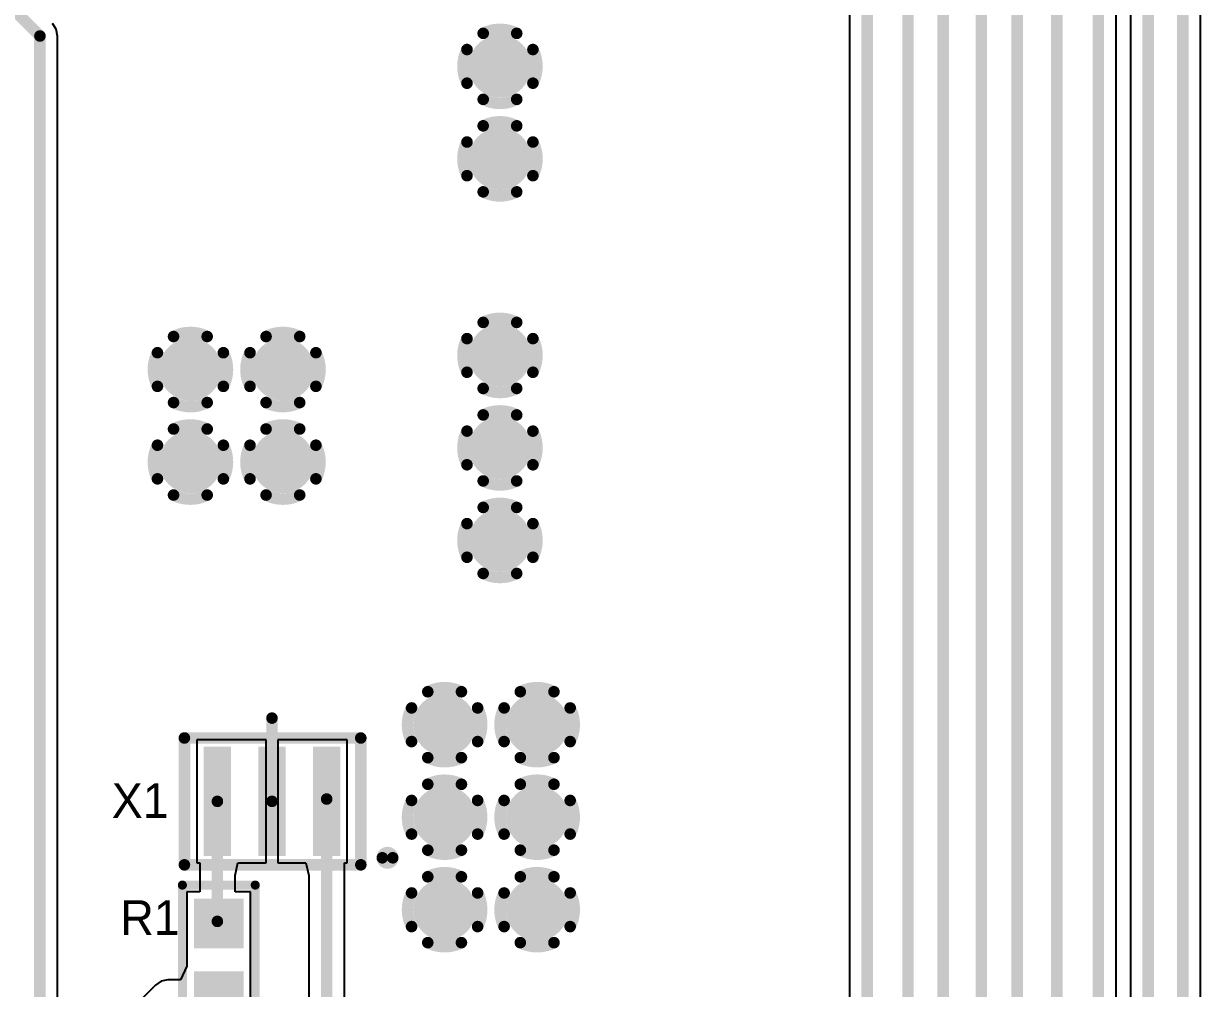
# Model space of a CAD drawing. Header units: millimetres. Extents: x 6.83 to 16.18, y 4.59 to 12.3.
# Drawn here: x 13.684 to 14.702, y 7.063 to 7.898 of the extents above; entities that cross this region are included whole.
import ezdxf

# ---------------------------------------------------------------- set-up
doc = ezdxf.new("R2010")
doc.units = ezdxf.units.MM
doc.header["$MEASUREMENT"] = 0
for name, color, linetype in [('BottomLayer', 5, 'Continuous'), ('BottomSolder', 6, 'Continuous'), ('InternalPlane1', 76, 'Continuous'), ('InternalPlane2', 16, 'Continuous'), ('MultiLayer', 9, 'Continuous'), ('TopLayer', 1, 'Continuous'), ('TopOverlay', 2, 'Continuous'), ('TopPaste', 8, 'Continuous'), ('TopSolder', 216, 'Continuous'), ('ViaHoleLayer', 16, 'Continuous')]:
    doc.layers.add(name, color=color, linetype=linetype)

# ---------------------------------------------------------------- blocks, each defined once
blk = doc.blocks.new('0603_119')
at = {"layer": 'TopLayer'}
for points in [[(0.0218, -0.0473), (0.0218, -0.0123), (-0.0132, -0.0473), (-0.0132, -0.0123)], [(0.0218, -0.1103), (0.0218, -0.0753), (-0.0132, -0.1103), (-0.0132, -0.0753)]]:
    blk.add_solid(points, dxfattribs=at)
at = {"layer": 'TopOverlay', "const_width": 0.00787}
for points in [[(-0.0272, 0.0039), (-0.0272, -0.126)], [(0.0357, 0.0039), (-0.0272, 0.0039)], [(0.0357, 0.0039), (0.0357, -0.126)], [(0.0357, -0.126), (-0.0272, -0.126)]]:
    blk.add_lwpolyline(points, dxfattribs=at)
at = {"layer": 'TopOverlay', "const_width": 0.00394}
for points in [[(-0.0292, 0.0039, 1), (-0.0253, 0.0039, 1)], [(-0.0292, 0.0039, 1), (-0.0253, 0.0039, 1)], [(0.0338, 0.0039, 1), (0.0377, 0.0039, 1)], [(0.0338, 0.0039, 1), (0.0377, 0.0039, 1)], [(-0.0292, -0.126, 1), (-0.0253, -0.126, 1)], [(-0.0292, -0.126, 1), (-0.0253, -0.126, 1)], [(0.0338, -0.126, 1), (0.0377, -0.126, 1)], [(0.0338, -0.126, 1), (0.0377, -0.126, 1)]]:
    blk.add_lwpolyline(points, format="xyb", close=True, dxfattribs=at)
at = {"layer": 'TopPaste'}
for points in [[(0.0218, -0.0473), (0.0218, -0.0123), (-0.0132, -0.0473), (-0.0132, -0.0123)], [(0.0218, -0.1103), (0.0218, -0.0753), (-0.0132, -0.1103), (-0.0132, -0.0753)]]:
    blk.add_solid(points, dxfattribs=at)
at = {"layer": 'TopSolder'}
for points in [[(0.0258, -0.0513), (0.0258, -0.0083), (-0.0172, -0.0513), (-0.0172, -0.0083)], [(0.0258, -0.1143), (0.0258, -0.0713), (-0.0172, -0.1143), (-0.0172, -0.0713)]]:
    blk.add_solid(points, dxfattribs=at)
blk = doc.blocks.new('8M___XTAL_130')
at = {"layer": 'TopLayer'}
for points in [[(-0.0079, -0.0433), (0.0079, -0.0433), (-0.0079, 0.0433), (0.0079, 0.0433)], [(0.0394, -0.0433), (0.0551, -0.0433), (0.0394, 0.0433), (0.0551, 0.0433)], [(0.0866, -0.0433), (0.1024, -0.0433), (0.0866, 0.0433), (0.1024, 0.0433)]]:
    blk.add_solid(points, dxfattribs=at)
at = {"layer": 'TopOverlay'}
for points, const_width in [([(-0.0481, 0.0488, 1), (-0.0571, 0.0488, 1)], 0.01), ([(-0.0596, 0.0488, 1), (-0.0546, 0.0488, 1)], 0.005), ([(-0.0506, 0.0488, 1), (-0.0456, 0.0488, 1)], 0.005), ([(-0.032, 0.0549, 1), (-0.027, 0.0549, 1)], 0.005), ([(-0.032, 0.0549, 1), (-0.027, 0.0549, 1)], 0.005), ([(0.1205, 0.0549, 1), (0.1255, 0.0549, 1)], 0.005), ([(0.1205, 0.0549, 1), (0.1255, 0.0549, 1)], 0.005), ([(-0.032, -0.0548, 1), (-0.027, -0.0548, 1)], 0.005), ([(-0.032, -0.0548, 1), (-0.027, -0.0548, 1)], 0.005), ([(0.1205, -0.0548, 1), (0.1255, -0.0548, 1)], 0.005), ([(0.1205, -0.0548, 1), (0.1255, -0.0548, 1)], 0.005)]:
    blk.add_lwpolyline(points, format="xyb", close=True, dxfattribs=dict(at, const_width=const_width))
at = {"layer": 'TopOverlay', "const_width": 0.01}
for points in [[(0.123, 0.0549), (-0.0295, 0.0549)], [(-0.0295, 0.0549), (-0.0295, -0.0548)], [(0.123, 0.0549), (0.123, -0.0548)], [(0.123, -0.0548), (-0.0295, -0.0548)]]:
    blk.add_lwpolyline(points, dxfattribs=at)
at = {"layer": 'TopPaste'}
for points in [[(-0.0079, -0.0433), (0.0079, -0.0433), (-0.0079, 0.0433), (0.0079, 0.0433)], [(0.0394, -0.0433), (0.0551, -0.0433), (0.0394, 0.0433), (0.0551, 0.0433)], [(0.0866, -0.0433), (0.1024, -0.0433), (0.0866, 0.0433), (0.1024, 0.0433)]]:
    blk.add_solid(points, dxfattribs=at)
at = {"layer": 'TopSolder'}
for points in [[(-0.0119, -0.0473), (0.0119, -0.0473), (-0.0119, 0.0473), (0.0119, 0.0473)], [(0.0354, -0.0473), (0.0591, -0.0473), (0.0354, 0.0473), (0.0591, 0.0473)], [(0.0826, -0.0473), (0.1064, -0.0473), (0.0826, 0.0473), (0.1064, 0.0473)]]:
    blk.add_solid(points, dxfattribs=at)

msp = doc.modelspace()

# ---------------------------------------------------------------- linework, layer by layer
at = {"layer": 'BottomLayer', "const_width": 0.015}
for points in [[(14.0887, 7.8609, 1), (14.1037, 7.8609, 1)], [(14.0887, 7.7809, 1), (14.1037, 7.7809, 1)], [(14.0887, 7.6109, 1), (14.1037, 7.6109, 1)], [(13.8211, 7.5987, 1), (13.8361, 7.5987, 1)], [(13.9011, 7.5987, 1), (13.9161, 7.5987, 1)], [(14.0887, 7.5309, 1), (14.1037, 7.5309, 1)], [(13.8211, 7.5187, 1), (13.8361, 7.5187, 1)], [(13.9011, 7.5187, 1), (13.9161, 7.5187, 1)], [(14.0887, 7.4509, 1), (14.1037, 7.4509, 1)], [(14.0409, 7.2915, 1), (14.0559, 7.2915, 1)], [(14.1209, 7.2915, 1), (14.1359, 7.2915, 1)], [(14.0409, 7.2115, 1), (14.0559, 7.2115, 1)], [(14.1209, 7.2115, 1), (14.1359, 7.2115, 1)], [(14.0409, 7.1315, 1), (14.0559, 7.1315, 1)], [(14.1209, 7.1315, 1), (14.1359, 7.1315, 1)]]:
    msp.add_lwpolyline(points, format="xyb", close=True, dxfattribs=at)
at = {"layer": 'BottomSolder', "const_width": 0.019}
for points in [[(14.0867, 7.8609, 1), (14.1057, 7.8609, 1)], [(14.0867, 7.7809, 1), (14.1057, 7.7809, 1)], [(14.0867, 7.6109, 1), (14.1057, 7.6109, 1)], [(13.8191, 7.5987, 1), (13.8381, 7.5987, 1)], [(13.8991, 7.5987, 1), (13.9181, 7.5987, 1)], [(14.0867, 7.5309, 1), (14.1057, 7.5309, 1)], [(13.8191, 7.5187, 1), (13.8381, 7.5187, 1)], [(13.8991, 7.5187, 1), (13.9181, 7.5187, 1)], [(14.0867, 7.4509, 1), (14.1057, 7.4509, 1)], [(14.0389, 7.2915, 1), (14.0579, 7.2915, 1)], [(14.1189, 7.2915, 1), (14.1379, 7.2915, 1)], [(14.0389, 7.2115, 1), (14.0579, 7.2115, 1)], [(14.1189, 7.2115, 1), (14.1379, 7.2115, 1)], [(14.0389, 7.1315, 1), (14.0579, 7.1315, 1)], [(14.1189, 7.1315, 1), (14.1379, 7.1315, 1)]]:
    msp.add_lwpolyline(points, format="xyb", close=True, dxfattribs=at)
at = {"layer": 'InternalPlane1', "const_width": 0.01}
for points in [[(14.0817, 7.8894, -0.240079), (14.1107, 7.8894)], [(14.0677, 7.8463, -0.240079), (14.0677, 7.8754)], [(14.1247, 7.8754, -0.240079), (14.1247, 7.8463)], [(14.1107, 7.8323, -0.240079), (14.0817, 7.8323)], [(14.0817, 7.8094, -0.240079), (14.1107, 7.8094)], [(14.0677, 7.7663, -0.240079), (14.0677, 7.7954)], [(14.1247, 7.7954, -0.240079), (14.1247, 7.7663)], [(14.1107, 7.7523, -0.240079), (14.0817, 7.7523)], [(14.0817, 7.6394, -0.240079), (14.1107, 7.6394)], [(13.814, 7.6272, -0.240079), (13.8431, 7.6272)], [(13.894, 7.6272, -0.240079), (13.9231, 7.6272)], [(14.0677, 7.5963, -0.240079), (14.0677, 7.6254)], [(14.1247, 7.6254, -0.240079), (14.1247, 7.5963)], [(13.8001, 7.5841, -0.240079), (13.8001, 7.6132)], [(13.8571, 7.6132, -0.240079), (13.8571, 7.5841)], [(13.8801, 7.5841, -0.240079), (13.8801, 7.6132)], [(13.9371, 7.6132, -0.240079), (13.9371, 7.5841)], [(14.1107, 7.5823, -0.240079), (14.0817, 7.5823)], [(13.8431, 7.5701, -0.240079), (13.814, 7.5701)], [(13.9231, 7.5701, -0.240079), (13.894, 7.5701)], [(14.0817, 7.5594, -0.240079), (14.1107, 7.5594)], [(13.814, 7.5472, -0.240079), (13.8431, 7.5472)], [(13.894, 7.5472, -0.240079), (13.9231, 7.5472)], [(14.0677, 7.5163, -0.240079), (14.0677, 7.5454)], [(14.1247, 7.5454, -0.240079), (14.1247, 7.5163)], [(13.8001, 7.5041, -0.240079), (13.8001, 7.5332)], [(13.8571, 7.5332, -0.240079), (13.8571, 7.5041)], [(13.8801, 7.5041, -0.240079), (13.8801, 7.5332)], [(13.9371, 7.5332, -0.240079), (13.9371, 7.5041)], [(14.1107, 7.5023, -0.240079), (14.0817, 7.5023)], [(13.8431, 7.4901, -0.240079), (13.814, 7.4901)], [(13.9231, 7.4901, -0.240079), (13.894, 7.4901)], [(14.0817, 7.4794, -0.240079), (14.1107, 7.4794)], [(14.0677, 7.4363, -0.240079), (14.0677, 7.4654)], [(14.1247, 7.4654, -0.240079), (14.1247, 7.4363)], [(14.1107, 7.4223, -0.240079), (14.0817, 7.4223)], [(14.0338, 7.32, -0.240079), (14.0629, 7.32)], [(14.1138, 7.32, -0.240079), (14.1429, 7.32)], [(14.0198, 7.2769, -0.240079), (14.0198, 7.306)], [(14.0769, 7.306, -0.240079), (14.0769, 7.2769)], [(14.0998, 7.2769, -0.240079), (14.0998, 7.306)], [(14.1569, 7.306, -0.240079), (14.1569, 7.2769)], [(14.0629, 7.263, -0.240079), (14.0338, 7.263)], [(14.1429, 7.263, -0.240079), (14.1138, 7.263)], [(14.0338, 7.24, -0.240079), (14.0629, 7.24)], [(14.1138, 7.24, -0.240079), (14.1429, 7.24)], [(14.0198, 7.1969, -0.240079), (14.0198, 7.226)], [(14.0769, 7.226, -0.240079), (14.0769, 7.1969)], [(14.0998, 7.1969, -0.240079), (14.0998, 7.226)], [(14.1569, 7.226, -0.240079), (14.1569, 7.1969)], [(14.0629, 7.183, -0.240079), (14.0338, 7.183)], [(14.1429, 7.183, -0.240079), (14.1138, 7.183)], [(14.0338, 7.16, -0.240079), (14.0629, 7.16)], [(14.1138, 7.16, -0.240079), (14.1429, 7.16)], [(14.0198, 7.1169, -0.240079), (14.0198, 7.146)], [(14.0769, 7.146, -0.240079), (14.0769, 7.1169)], [(14.0998, 7.1169, -0.240079), (14.0998, 7.146)], [(14.1569, 7.146, -0.240079), (14.1569, 7.1169)], [(14.0629, 7.103, -0.240079), (14.0338, 7.103)], [(14.1429, 7.103, -0.240079), (14.1138, 7.103)]]:
    msp.add_lwpolyline(points, format="xyb", dxfattribs=at)
at = {"layer": 'InternalPlane1', "const_width": 0.005}
for points in [[(14.0792, 7.8894, 1), (14.0842, 7.8894, 1)], [(14.1082, 7.8894, 1), (14.1132, 7.8894, 1)], [(14.0652, 7.8754, 1), (14.0702, 7.8754, 1)], [(14.1222, 7.8754, 1), (14.1272, 7.8754, 1)], [(14.0652, 7.8463, 1), (14.0702, 7.8463, 1)], [(14.1222, 7.8463, 1), (14.1272, 7.8463, 1)], [(14.0792, 7.8323, 1), (14.0842, 7.8323, 1)], [(14.1082, 7.8323, 1), (14.1132, 7.8323, 1)], [(14.0792, 7.8094, 1), (14.0842, 7.8094, 1)], [(14.1082, 7.8094, 1), (14.1132, 7.8094, 1)], [(14.0652, 7.7954, 1), (14.0702, 7.7954, 1)], [(14.1222, 7.7954, 1), (14.1272, 7.7954, 1)], [(14.0652, 7.7663, 1), (14.0702, 7.7663, 1)], [(14.1222, 7.7663, 1), (14.1272, 7.7663, 1)], [(14.0792, 7.7523, 1), (14.0842, 7.7523, 1)], [(14.1082, 7.7523, 1), (14.1132, 7.7523, 1)], [(14.0792, 7.6394, 1), (14.0842, 7.6394, 1)], [(14.1082, 7.6394, 1), (14.1132, 7.6394, 1)], [(13.8115, 7.6272, 1), (13.8165, 7.6272, 1)], [(13.8406, 7.6272, 1), (13.8456, 7.6272, 1)], [(13.8915, 7.6272, 1), (13.8965, 7.6272, 1)], [(13.9206, 7.6272, 1), (13.9256, 7.6272, 1)], [(14.0652, 7.6254, 1), (14.0702, 7.6254, 1)], [(14.1222, 7.6254, 1), (14.1272, 7.6254, 1)], [(13.7976, 7.6132, 1), (13.8026, 7.6132, 1)], [(13.8546, 7.6132, 1), (13.8596, 7.6132, 1)], [(13.8776, 7.6132, 1), (13.8826, 7.6132, 1)], [(13.9346, 7.6132, 1), (13.9396, 7.6132, 1)], [(14.0652, 7.5963, 1), (14.0702, 7.5963, 1)], [(14.1222, 7.5963, 1), (14.1272, 7.5963, 1)], [(13.7976, 7.5841, 1), (13.8026, 7.5841, 1)], [(13.8546, 7.5841, 1), (13.8596, 7.5841, 1)], [(13.8776, 7.5841, 1), (13.8826, 7.5841, 1)], [(13.9346, 7.5841, 1), (13.9396, 7.5841, 1)], [(14.0792, 7.5823, 1), (14.0842, 7.5823, 1)], [(14.1082, 7.5823, 1), (14.1132, 7.5823, 1)], [(13.8115, 7.5701, 1), (13.8165, 7.5701, 1)], [(13.8406, 7.5701, 1), (13.8456, 7.5701, 1)], [(13.8915, 7.5701, 1), (13.8965, 7.5701, 1)], [(13.9206, 7.5701, 1), (13.9256, 7.5701, 1)], [(14.0792, 7.5594, 1), (14.0842, 7.5594, 1)], [(14.1082, 7.5594, 1), (14.1132, 7.5594, 1)], [(13.8115, 7.5472, 1), (13.8165, 7.5472, 1)], [(13.8406, 7.5472, 1), (13.8456, 7.5472, 1)], [(13.8915, 7.5472, 1), (13.8965, 7.5472, 1)], [(13.9206, 7.5472, 1), (13.9256, 7.5472, 1)], [(14.0652, 7.5454, 1), (14.0702, 7.5454, 1)], [(14.1222, 7.5454, 1), (14.1272, 7.5454, 1)], [(13.7976, 7.5332, 1), (13.8026, 7.5332, 1)], [(13.8546, 7.5332, 1), (13.8596, 7.5332, 1)], [(13.8776, 7.5332, 1), (13.8826, 7.5332, 1)], [(13.9346, 7.5332, 1), (13.9396, 7.5332, 1)], [(14.0652, 7.5163, 1), (14.0702, 7.5163, 1)], [(14.1222, 7.5163, 1), (14.1272, 7.5163, 1)], [(13.7976, 7.5041, 1), (13.8026, 7.5041, 1)], [(13.8546, 7.5041, 1), (13.8596, 7.5041, 1)], [(13.8776, 7.5041, 1), (13.8826, 7.5041, 1)], [(13.9346, 7.5041, 1), (13.9396, 7.5041, 1)], [(14.0792, 7.5023, 1), (14.0842, 7.5023, 1)], [(14.1082, 7.5023, 1), (14.1132, 7.5023, 1)], [(13.8115, 7.4901, 1), (13.8165, 7.4901, 1)], [(13.8406, 7.4901, 1), (13.8456, 7.4901, 1)], [(13.8915, 7.4901, 1), (13.8965, 7.4901, 1)], [(13.9206, 7.4901, 1), (13.9256, 7.4901, 1)], [(14.0792, 7.4794, 1), (14.0842, 7.4794, 1)], [(14.1082, 7.4794, 1), (14.1132, 7.4794, 1)], [(14.0652, 7.4654, 1), (14.0702, 7.4654, 1)], [(14.1222, 7.4654, 1), (14.1272, 7.4654, 1)], [(14.0652, 7.4363, 1), (14.0702, 7.4363, 1)], [(14.1222, 7.4363, 1), (14.1272, 7.4363, 1)], [(14.0792, 7.4223, 1), (14.0842, 7.4223, 1)], [(14.1082, 7.4223, 1), (14.1132, 7.4223, 1)], [(14.0313, 7.32, 1), (14.0363, 7.32, 1)], [(14.0604, 7.32, 1), (14.0654, 7.32, 1)], [(14.1113, 7.32, 1), (14.1163, 7.32, 1)], [(14.1404, 7.32, 1), (14.1454, 7.32, 1)], [(14.0173, 7.306, 1), (14.0223, 7.306, 1)], [(14.0744, 7.306, 1), (14.0794, 7.306, 1)], [(14.0973, 7.306, 1), (14.1023, 7.306, 1)], [(14.1544, 7.306, 1), (14.1594, 7.306, 1)], [(14.0173, 7.2769, 1), (14.0223, 7.2769, 1)], [(14.0744, 7.2769, 1), (14.0794, 7.2769, 1)], [(14.0973, 7.2769, 1), (14.1023, 7.2769, 1)], [(14.1544, 7.2769, 1), (14.1594, 7.2769, 1)], [(14.0313, 7.263, 1), (14.0363, 7.263, 1)], [(14.0604, 7.263, 1), (14.0654, 7.263, 1)], [(14.1113, 7.263, 1), (14.1163, 7.263, 1)], [(14.1404, 7.263, 1), (14.1454, 7.263, 1)], [(14.0313, 7.24, 1), (14.0363, 7.24, 1)], [(14.0604, 7.24, 1), (14.0654, 7.24, 1)], [(14.1113, 7.24, 1), (14.1163, 7.24, 1)], [(14.1404, 7.24, 1), (14.1454, 7.24, 1)], [(14.0173, 7.226, 1), (14.0223, 7.226, 1)], [(14.0744, 7.226, 1), (14.0794, 7.226, 1)], [(14.0973, 7.226, 1), (14.1023, 7.226, 1)], [(14.1544, 7.226, 1), (14.1594, 7.226, 1)], [(14.0173, 7.1969, 1), (14.0223, 7.1969, 1)], [(14.0744, 7.1969, 1), (14.0794, 7.1969, 1)], [(14.0973, 7.1969, 1), (14.1023, 7.1969, 1)], [(14.1544, 7.1969, 1), (14.1594, 7.1969, 1)], [(14.0313, 7.183, 1), (14.0363, 7.183, 1)], [(14.0604, 7.183, 1), (14.0654, 7.183, 1)], [(14.1113, 7.183, 1), (14.1163, 7.183, 1)], [(14.1404, 7.183, 1), (14.1454, 7.183, 1)], [(14.0313, 7.16, 1), (14.0363, 7.16, 1)], [(14.0604, 7.16, 1), (14.0654, 7.16, 1)], [(14.1113, 7.16, 1), (14.1163, 7.16, 1)], [(14.1404, 7.16, 1), (14.1454, 7.16, 1)], [(14.0173, 7.146, 1), (14.0223, 7.146, 1)], [(14.0744, 7.146, 1), (14.0794, 7.146, 1)], [(14.0973, 7.146, 1), (14.1023, 7.146, 1)], [(14.1544, 7.146, 1), (14.1594, 7.146, 1)], [(14.0173, 7.1169, 1), (14.0223, 7.1169, 1)], [(14.0744, 7.1169, 1), (14.0794, 7.1169, 1)], [(14.0973, 7.1169, 1), (14.1023, 7.1169, 1)], [(14.1544, 7.1169, 1), (14.1594, 7.1169, 1)], [(14.0313, 7.103, 1), (14.0363, 7.103, 1)], [(14.0604, 7.103, 1), (14.0654, 7.103, 1)], [(14.1113, 7.103, 1), (14.1163, 7.103, 1)], [(14.1404, 7.103, 1), (14.1454, 7.103, 1)]]:
    msp.add_lwpolyline(points, format="xyb", close=True, dxfattribs=at)
at = {"layer": 'InternalPlane2', "const_width": 0.027}
for points in [[(14.0827, 7.8609, 1), (14.1097, 7.8609, 1)], [(14.0827, 7.7809, 1), (14.1097, 7.7809, 1)], [(14.0827, 7.6109, 1), (14.1097, 7.6109, 1)], [(13.8151, 7.5987, 1), (13.8421, 7.5987, 1)], [(13.8951, 7.5987, 1), (13.9221, 7.5987, 1)], [(14.0827, 7.5309, 1), (14.1097, 7.5309, 1)], [(13.8151, 7.5187, 1), (13.8421, 7.5187, 1)], [(13.8951, 7.5187, 1), (13.9221, 7.5187, 1)], [(14.0827, 7.4509, 1), (14.1097, 7.4509, 1)], [(14.0349, 7.2915, 1), (14.0619, 7.2915, 1)], [(14.1149, 7.2915, 1), (14.1419, 7.2915, 1)], [(14.0349, 7.2115, 1), (14.0619, 7.2115, 1)], [(14.1149, 7.2115, 1), (14.1419, 7.2115, 1)], [(14.0349, 7.1315, 1), (14.0619, 7.1315, 1)], [(14.1149, 7.1315, 1), (14.1419, 7.1315, 1)]]:
    msp.add_lwpolyline(points, format="xyb", close=True, dxfattribs=at)
at = {"layer": 'MultiLayer', "const_width": 0.015}
for points in [[(14.0887, 7.8609, 1), (14.1037, 7.8609, 1)], [(14.0887, 7.7809, 1), (14.1037, 7.7809, 1)], [(14.0887, 7.6109, 1), (14.1037, 7.6109, 1)], [(13.8211, 7.5987, 1), (13.8361, 7.5987, 1)], [(13.9011, 7.5987, 1), (13.9161, 7.5987, 1)], [(14.0887, 7.5309, 1), (14.1037, 7.5309, 1)], [(13.8211, 7.5187, 1), (13.8361, 7.5187, 1)], [(13.9011, 7.5187, 1), (13.9161, 7.5187, 1)], [(14.0887, 7.4509, 1), (14.1037, 7.4509, 1)], [(14.0409, 7.2915, 1), (14.0559, 7.2915, 1)], [(14.1209, 7.2915, 1), (14.1359, 7.2915, 1)], [(14.0409, 7.2115, 1), (14.0559, 7.2115, 1)], [(14.1209, 7.2115, 1), (14.1359, 7.2115, 1)], [(14.0409, 7.1315, 1), (14.0559, 7.1315, 1)], [(14.1209, 7.1315, 1), (14.1359, 7.1315, 1)]]:
    msp.add_lwpolyline(points, format="xyb", close=True, dxfattribs=at)
at = {"layer": 'TopLayer'}
for p, q in [((14.6288, 6.5339), (14.6288, 9.4051)), ((14.6413, 8.244), (14.6413, 6.5281)), ((14.7018, 6.4949), (14.7018, 8.1836)), ((14.3984, 7.9712), (14.3984, 6.7155)), ((13.7126, 7.893), (13.7093, 7.8979)), ((13.7137, 7.8871), (13.7126, 7.893)), ((13.7137, 6.9959), (13.7137, 7.8871)), ((13.8694, 7.2785), (13.834, 7.2785)), ((13.834, 7.2785), (13.834, 7.1719)), ((13.8697, 7.2785), (13.8694, 7.2785)), ((13.8812, 7.2785), (13.8697, 7.2785)), ((13.8816, 7.2785), (13.8812, 7.2785)), ((13.8941, 7.2785), (13.8816, 7.2785)), ((13.8941, 7.2252), (13.8941, 7.2785)), ((13.9167, 7.2785), (13.9041, 7.2785)), ((13.9041, 7.2785), (13.9041, 7.2252)), ((13.917, 7.2785), (13.9167, 7.2785)), ((13.9285, 7.2785), (13.917, 7.2785)), ((13.9288, 7.2785), (13.9285, 7.2785)), ((13.9642, 7.2785), (13.9288, 7.2785)), ((13.9642, 7.1719), (13.9642, 7.2785)), ((13.8941, 7.1719), (13.8941, 7.2252)), ((13.9041, 7.2252), (13.9041, 7.1719)), ((13.834, 7.1719), (13.8366, 7.1719)), ((13.8366, 7.1719), (13.8366, 7.1471)), ((13.8672, 7.161), (13.8697, 7.1719)), ((13.8697, 7.1719), (13.8812, 7.1719)), ((13.8812, 7.1719), (13.8816, 7.1719)), ((13.8816, 7.1719), (13.8941, 7.1719)), ((13.9041, 7.1719), (13.9167, 7.1719)), ((13.9167, 7.1719), (13.917, 7.1719)), ((13.917, 7.1719), (13.9285, 7.1719)), ((13.9285, 7.1719), (13.9311, 7.161)), ((13.9617, 7.0362), (13.9617, 7.1719)), ((13.9617, 7.1719), (13.9642, 7.1719)), ((13.8672, 7.1471), (13.8672, 7.161)), ((13.9311, 7.161), (13.9311, 7.0425)), ((13.8366, 7.1471), (13.8256, 7.1471)), ((13.8256, 7.1471), (13.8256, 7.0959)), ((13.8806, 7.1471), (13.8672, 7.1471)), ((13.8806, 7.0959), (13.8806, 7.1471)), ((13.8256, 7.0959), (13.8256, 7.0826)), ((13.8806, 7.0921), (13.8806, 7.0959)), ((13.8806, 7.0803), (13.8806, 7.0921)), ((13.8256, 7.0826), (13.82, 7.0708)), ((13.8806, 7.0291), (13.8806, 7.0803)), ((13.7984, 7.0663), (13.727, 6.9949)), ((13.8033, 7.0696), (13.7984, 7.0663)), ((13.8092, 7.0708), (13.8033, 7.0696)), ((13.82, 7.0708), (13.8092, 7.0708))]:
    msp.add_line(p, q, dxfattribs=at)
at = {"layer": 'TopLayer', "const_width": 0.01}
for points in [[(14.6135, 6.5119), (14.6135, 9.4051)], [(14.5776, 6.6181), (14.5776, 9.3509)], [(14.5433, 6.6202), (14.5433, 9.2039)], [(14.5124, 6.6281), (14.5124, 9.1816)], [(13.2424, 8.3431), (13.6985, 7.8871)], [(14.6566, 6.51), (14.6566, 8.244)], [(14.6865, 6.4949), (14.6865, 8.1899)], [(14.4793, 6.6337), (14.4793, 8.0426)], [(14.449, 8.0177), (14.449, 6.6484)], [(14.4137, 6.6677), (14.4137, 7.9888)], [(13.6985, 6.8552), (13.6985, 7.8871)], [(13.8991, 7.2252), (13.8991, 7.2972)], [(13.8519, 7.1214), (13.8519, 7.2252)], [(13.9464, 7.0362), (13.9464, 7.2272)]]:
    msp.add_lwpolyline(points, dxfattribs=at)
at = {"layer": 'TopLayer'}
for points, const_width in [([(13.696, 7.8871, 1), (13.701, 7.8871, 1)], 0.005), ([(13.696, 7.8871, 1), (13.701, 7.8871, 1)], 0.005), ([(14.0887, 7.8609, 1), (14.1037, 7.8609, 1)], 0.015), ([(14.0887, 7.7809, 1), (14.1037, 7.7809, 1)], 0.015), ([(14.0887, 7.6109, 1), (14.1037, 7.6109, 1)], 0.015), ([(13.8211, 7.5987, 1), (13.8361, 7.5987, 1)], 0.015), ([(13.9011, 7.5987, 1), (13.9161, 7.5987, 1)], 0.015), ([(14.0887, 7.5309, 1), (14.1037, 7.5309, 1)], 0.015), ([(13.8211, 7.5187, 1), (13.8361, 7.5187, 1)], 0.015), ([(13.9011, 7.5187, 1), (13.9161, 7.5187, 1)], 0.015), ([(14.0887, 7.4509, 1), (14.1037, 7.4509, 1)], 0.015), ([(14.0409, 7.2915, 1), (14.0559, 7.2915, 1)], 0.015), ([(14.1209, 7.2915, 1), (14.1359, 7.2915, 1)], 0.015), ([(13.8966, 7.2972, 1), (13.9016, 7.2972, 1)], 0.005), ([(13.8494, 7.2252, 1), (13.8544, 7.2252, 1)], 0.005), ([(13.8966, 7.2252, 1), (13.9016, 7.2252, 1)], 0.005), ([(13.9439, 7.2272, 1), (13.9489, 7.2272, 1)], 0.005), ([(14.0409, 7.2115, 1), (14.0559, 7.2115, 1)], 0.015), ([(14.1209, 7.2115, 1), (14.1359, 7.2115, 1)], 0.015), ([(14.0409, 7.1315, 1), (14.0559, 7.1315, 1)], 0.015), ([(14.1209, 7.1315, 1), (14.1359, 7.1315, 1)], 0.015), ([(13.8494, 7.1214, 1), (13.8544, 7.1214, 1)], 0.005)]:
    msp.add_lwpolyline(points, format="xyb", close=True, dxfattribs=dict(at, const_width=const_width))
at = {"layer": 'TopSolder', "const_width": 0.019}
for points in [[(14.0867, 7.8609, 1), (14.1057, 7.8609, 1)], [(14.0867, 7.7809, 1), (14.1057, 7.7809, 1)], [(14.0867, 7.6109, 1), (14.1057, 7.6109, 1)], [(13.8191, 7.5987, 1), (13.8381, 7.5987, 1)], [(13.8991, 7.5987, 1), (13.9181, 7.5987, 1)], [(14.0867, 7.5309, 1), (14.1057, 7.5309, 1)], [(13.8191, 7.5187, 1), (13.8381, 7.5187, 1)], [(13.8991, 7.5187, 1), (13.9181, 7.5187, 1)], [(14.0867, 7.4509, 1), (14.1057, 7.4509, 1)], [(14.0389, 7.2915, 1), (14.0579, 7.2915, 1)], [(14.1189, 7.2915, 1), (14.1379, 7.2915, 1)], [(14.0389, 7.2115, 1), (14.0579, 7.2115, 1)], [(14.1189, 7.2115, 1), (14.1379, 7.2115, 1)], [(14.0389, 7.1315, 1), (14.0579, 7.1315, 1)], [(14.1189, 7.1315, 1), (14.1379, 7.1315, 1)]]:
    msp.add_lwpolyline(points, format="xyb", close=True, dxfattribs=at)
at = {"layer": 'ViaHoleLayer', "const_width": 0.007}
for points in [[(14.0927, 7.8609, 1), (14.0997, 7.8609, 1)], [(14.0927, 7.7809, 1), (14.0997, 7.7809, 1)], [(14.0927, 7.6109, 1), (14.0997, 7.6109, 1)], [(13.8251, 7.5987, 1), (13.8321, 7.5987, 1)], [(13.9051, 7.5987, 1), (13.9121, 7.5987, 1)], [(14.0927, 7.5309, 1), (14.0997, 7.5309, 1)], [(13.8251, 7.5187, 1), (13.8321, 7.5187, 1)], [(13.9051, 7.5187, 1), (13.9121, 7.5187, 1)], [(14.0927, 7.4509, 1), (14.0997, 7.4509, 1)], [(14.0449, 7.2915, 1), (14.0519, 7.2915, 1)], [(14.1249, 7.2915, 1), (14.1319, 7.2915, 1)], [(14.0449, 7.2115, 1), (14.0519, 7.2115, 1)], [(14.1249, 7.2115, 1), (14.1319, 7.2115, 1)], [(14.0449, 7.1315, 1), (14.0519, 7.1315, 1)], [(14.1249, 7.1315, 1), (14.1319, 7.1315, 1)]]:
    msp.add_lwpolyline(points, format="xyb", close=True, dxfattribs=at)

# ---------------------------------------------------------------- block references
at = {"rotation": 180}
for name, p in [('8M___XTAL_130', (13.9464, 7.2252)), ('0603_119', (13.8574, 7.0268))]:
    msp.add_blockref(name, p, dxfattribs=at)

# ---------------------------------------------------------------- texts
at = {"layer": 'TopOverlay'}
for s, p in [('X1', (13.7606, 7.2109)), ('R1', (13.768, 7.1097))]:
    msp.add_text(s, height=0.03, dxfattribs=at).set_placement(p)

doc.saveas('drawing.dxf')
